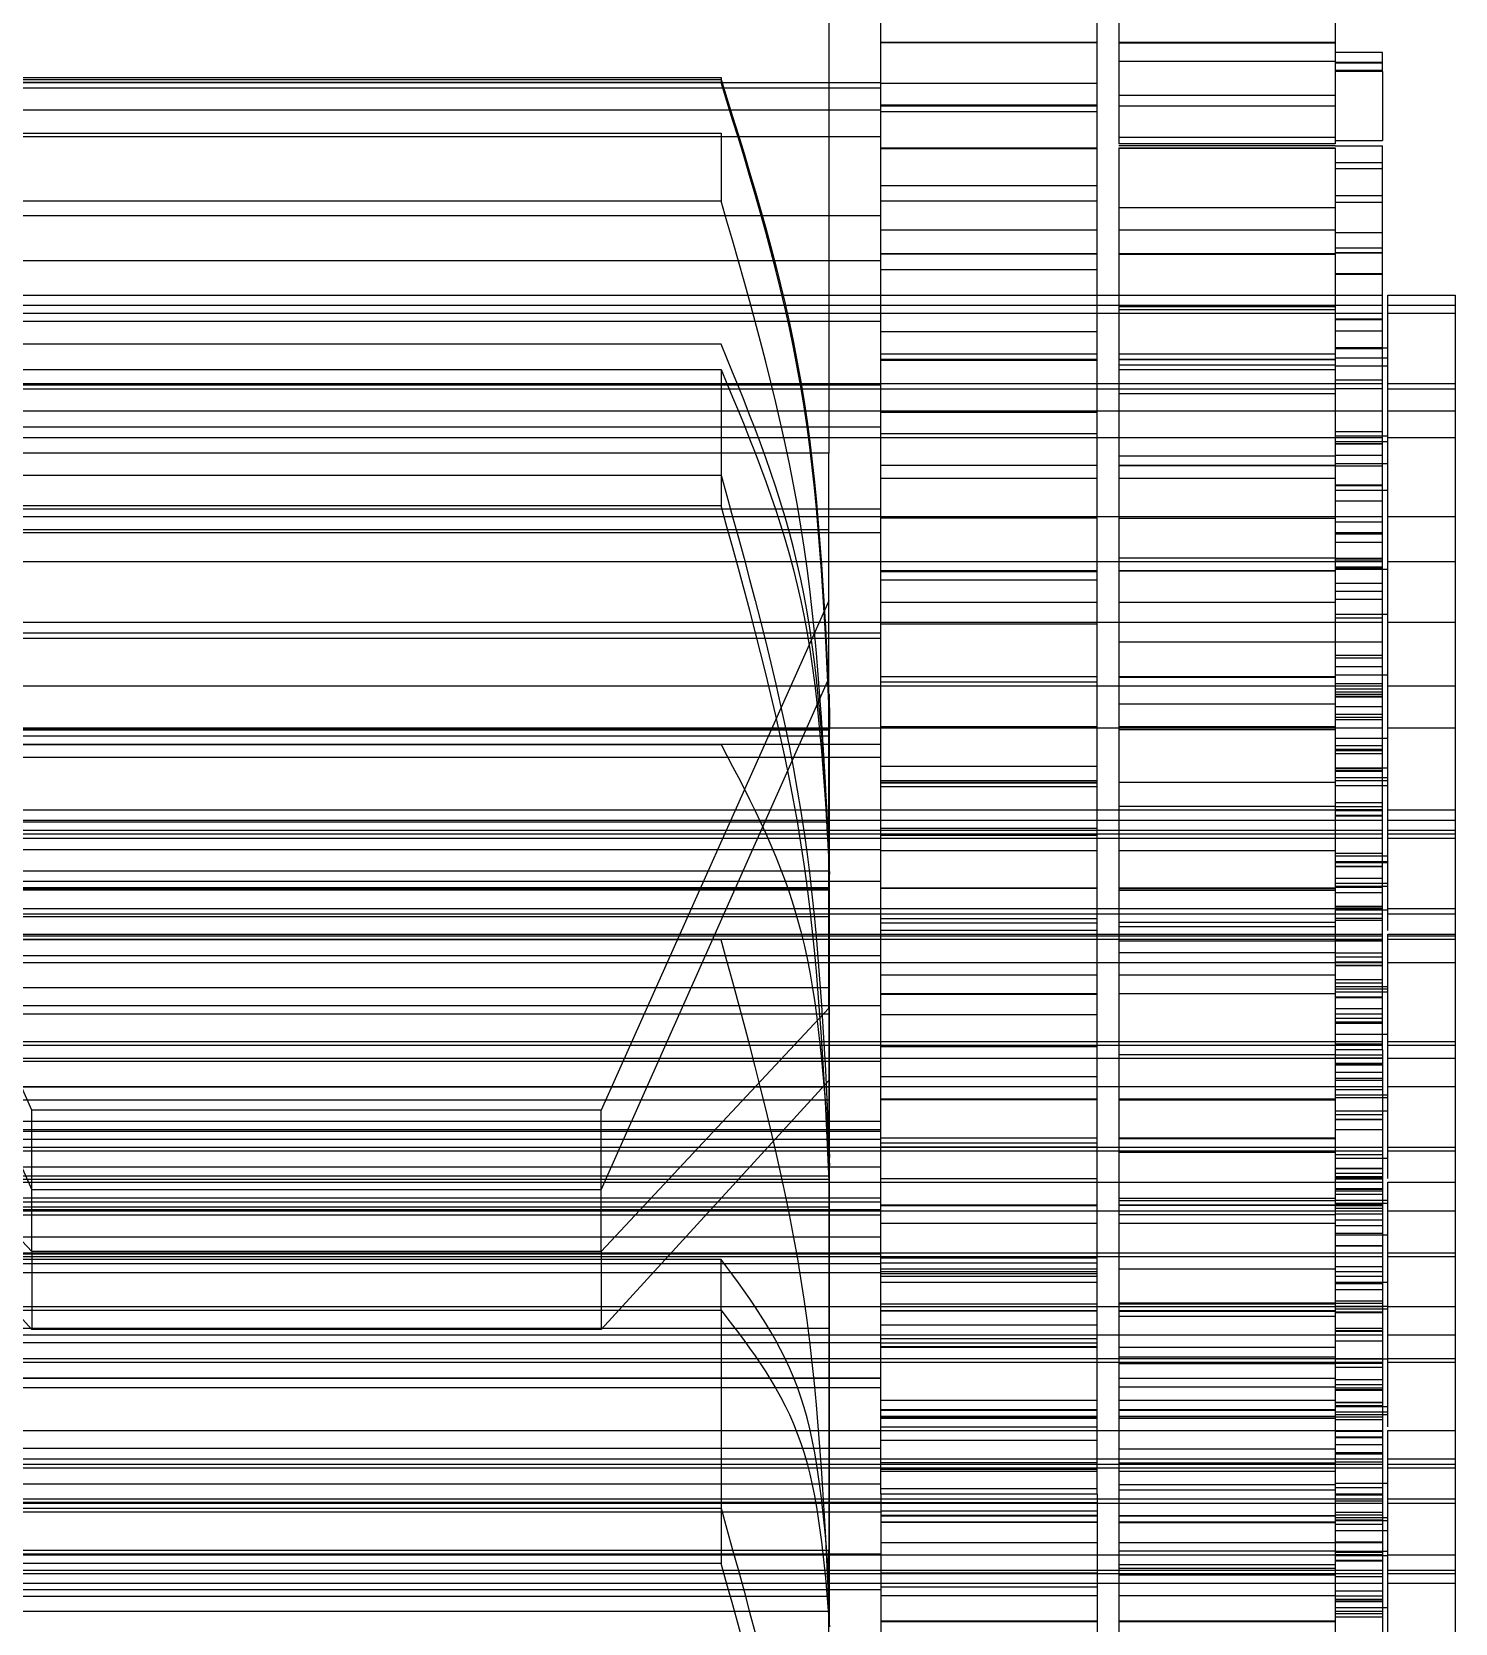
# Model space of a CAD drawing. Header units: metres. Extents: x 0 to 63075, y 0 to 44550.
# Drawn here: x 37258.03 to 37268.03, y 17373.66 to 17384.84 of the extents above; entities that cross this region are included whole.
import ezdxf

# ---------------------------------------------------------------- set-up
doc = ezdxf.new("R2010")
doc.units = ezdxf.units.M
doc.header["$LTSCALE"] = 75
doc.linetypes.add('HIDDEN2', pattern=[4.7625, 3.175, -1.5875])
doc.layers.add('SDM', color=7, linetype='Continuous')
doc.layers.add('ST1', color=7, linetype='HIDDEN2')

# ---------------------------------------------------------------- blocks, each defined once
blk = doc.blocks.new('A$C542b401d')
at = {"layer": 'ST1'}
for p, q in [((77.515, 1444.14), (77.515, 1454.806)), ((79.035, 1444.14), (79.035, 1454.806)), ((75.843, 1449.942), (75.843, 1443.914)), ((77.363, 1449.942), (77.363, 1443.914)), ((79.4, 1446.744), (79.4, 1441.742)), ((77.363, 1444.628), (75.843, 1444.628)), ((75.843, 1444.621), (77.363, 1444.621)), ((79.035, 1444.628), (77.515, 1444.628)), ((77.515, 1444.624), (79.035, 1444.624)), ((75.511, 1444.557), (75.843, 1444.557)), ((75.511, 1444.422), (75.511, 1444.557)), ((75.843, 1444.488), (75.511, 1444.488)), ((75.511, 1444.482), (75.843, 1444.482)), ((75.843, 1444.492), (77.363, 1444.492)), ((75.511, 1444.422), (75.511, 1444.431)), ((75.843, 1444.431), (75.511, 1444.431)), ((75.511, 1444.422), (75.843, 1444.422)), ((75.511, 1444.422), (75.511, 1443.938)), ((80.157, 1444.38), (80.157, 1444.345)), ((85.843, 1444.38), (80.157, 1444.38)), ((85.843, 1444.365), (80.157, 1444.365)), ((75.843, 1444.253), (77.363, 1444.253)), ((77.515, 1444.337), (79.035, 1444.337)), ((86.965, 1444.346), (79.035, 1444.346)), ((86.965, 1444.307), (79.035, 1444.307)), ((80.157, 1444.345), (85.843, 1444.345)), ((77.363, 1444.182), (75.843, 1444.182)), ((77.515, 1444.186), (79.035, 1444.186)), ((79.035, 1444.182), (77.515, 1444.182)), ((77.515, 1444.14), (79.035, 1444.14)), ((77.515, 1439.397), (77.515, 1444.14)), ((86.965, 1444.153), (79.035, 1444.153)), ((79.035, 1439.397), (79.035, 1444.14)), ((75.843, 1443.938), (75.511, 1443.938)), ((75.843, 1443.959), (77.363, 1443.959)), ((75.843, 1443.914), (77.363, 1443.914)), ((86.965, 1443.966), (79.035, 1443.966)), ((80.157, 1443.988), (80.157, 1443.512)), ((85.843, 1443.988), (80.157, 1443.988)), ((75.511, 1443.501), (75.511, 1443.899)), ((75.843, 1443.899), (75.511, 1443.899)), ((75.843, 1443.901), (77.363, 1443.901)), ((75.843, 1443.886), (75.843, 1434.456)), ((77.363, 1443.886), (75.843, 1443.886)), ((75.843, 1443.882), (77.363, 1443.882)), ((77.363, 1443.886), (77.363, 1434.456)), ((79.035, 1443.886), (77.515, 1443.886)), ((77.515, 1443.878), (79.035, 1443.878)), ((75.511, 1443.78), (75.843, 1443.78)), ((75.511, 1443.739), (75.843, 1443.739)), ((77.515, 1443.62), (79.035, 1443.62)), ((75.511, 1443.55), (75.843, 1443.55)), ((75.511, 1443.501), (75.843, 1443.501)), ((75.511, 1442.192), (75.511, 1443.501)), ((75.843, 1443.465), (77.363, 1443.465)), ((77.515, 1443.511), (79.035, 1443.511)), ((80.157, 1443.512), (85.843, 1443.512)), ((86.965, 1443.411), (79.035, 1443.411)), ((75.511, 1443.289), (75.843, 1443.289)), ((77.363, 1443.31), (75.843, 1443.31)), ((79.035, 1443.31), (77.515, 1443.31)), ((75.511, 1443.181), (75.843, 1443.181)), ((75.511, 1443.148), (75.843, 1443.148)), ((75.511, 1443.145), (75.843, 1443.145)), ((77.363, 1443.143), (75.843, 1443.143)), ((75.843, 1443.136), (77.363, 1443.136)), ((79.035, 1443.143), (77.515, 1443.143)), ((77.515, 1443.139), (79.035, 1443.139)), ((77.515, 1443.029), (79.035, 1443.029)), ((86.965, 1443.094), (79.035, 1443.094)), ((75.843, 1443.003), (75.511, 1443.003)), ((75.511, 1442.997), (75.843, 1442.997)), ((75, 1442.85), (75, 1442.724)), ((75.474, 1442.85), (75, 1442.85)), ((75.474, 1442.724), (75.474, 1442.85)), ((77.363, 1442.85), (75.511, 1442.85)), ((90.341, 1442.85), (75.843, 1442.85)), ((79.035, 1442.85), (77.515, 1442.85)), ((86.965, 1442.85), (79.035, 1442.85)), ((75.474, 1442.781), (75, 1442.781)), ((75, 1442.724), (75, 1442.192)), ((75.474, 1442.724), (75, 1442.724)), ((75.474, 1442.192), (75.474, 1442.724)), ((77.363, 1442.781), (75.511, 1442.781)), ((77.363, 1442.724), (75.511, 1442.724)), ((75.843, 1442.686), (75.511, 1442.686)), ((90.341, 1442.781), (75.843, 1442.781)), ((75.843, 1442.768), (77.363, 1442.768)), ((75.843, 1442.748), (77.363, 1442.748)), ((90.341, 1442.724), (75.843, 1442.724)), ((79.035, 1442.781), (77.515, 1442.781)), ((79.035, 1442.724), (77.515, 1442.724)), ((86.965, 1442.781), (79.035, 1442.781)), ((86.965, 1442.724), (79.035, 1442.724)), ((75.511, 1442.678), (75.843, 1442.678)), ((75.511, 1442.598), (75.843, 1442.598)), ((77.515, 1442.593), (79.035, 1442.593)), ((86.965, 1442.668), (79.035, 1442.668)), ((75.511, 1442.481), (75.474, 1442.481)), ((75.511, 1442.481), (75.843, 1442.481)), ((75.511, 1442.474), (75.843, 1442.474)), ((80.157, 1442.507), (85.843, 1442.507)), ((75.843, 1442.412), (75.474, 1442.412)), ((75.843, 1442.355), (75.474, 1442.355)), ((77.363, 1442.438), (75.843, 1442.438)), ((77.363, 1442.401), (75.843, 1442.401)), ((75.843, 1442.397), (77.363, 1442.397)), ((75.843, 1442.36), (77.363, 1442.36)), ((79.035, 1442.438), (77.515, 1442.438)), ((79.035, 1442.401), (77.515, 1442.401)), ((77.515, 1442.393), (79.035, 1442.393)), ((75.511, 1442.254), (75.843, 1442.254)), ((75.843, 1442.326), (77.363, 1442.326)), ((80.157, 1442.328), (80.157, 1441.371)), ((85.843, 1442.328), (80.157, 1442.328)), ((75.474, 1442.231), (75, 1442.231)), ((75, 1442.192), (75, 1441.484)), ((75.474, 1442.192), (75, 1442.192)), ((75.474, 1438.502), (75.474, 1442.192)), ((77.363, 1442.231), (75.511, 1442.231)), ((75.511, 1442.192), (75.843, 1442.192)), ((75.511, 1441.171), (75.511, 1442.192)), ((90.341, 1442.231), (75.843, 1442.231)), ((77.363, 1442.192), (75.843, 1442.192)), ((90.341, 1442.192), (75.843, 1442.192)), ((75.843, 1442.157), (77.363, 1442.157)), ((79.035, 1442.231), (77.515, 1442.231)), ((79.035, 1442.192), (77.515, 1442.192)), ((86.965, 1442.231), (79.035, 1442.231)), ((86.965, 1442.222), (79.035, 1442.222)), ((86.965, 1442.192), (79.035, 1442.192)), ((75.474, 1442.038), (75, 1442.038)), ((77.363, 1442.038), (75.511, 1442.038)), ((90.341, 1442.038), (75.843, 1442.038)), ((79.035, 1442.038), (77.515, 1442.038)), ((77.515, 1442.026), (79.035, 1442.026)), ((86.965, 1442.038), (79.035, 1442.038)), ((86.965, 1441.926), (79.035, 1441.926)), ((75.474, 1441.851), (75, 1441.851)), ((75.843, 1441.862), (75.474, 1441.862)), ((75.843, 1441.823), (75.474, 1441.823)), ((75.511, 1441.89), (75.843, 1441.89)), ((77.363, 1441.851), (75.511, 1441.851)), ((75.511, 1441.806), (75.843, 1441.806)), ((75.511, 1441.804), (75.843, 1441.804)), ((90.341, 1441.851), (75.843, 1441.851)), ((77.515, 1441.876), (79.035, 1441.876)), ((79.035, 1441.851), (77.515, 1441.851)), ((86.965, 1441.851), (79.035, 1441.851)), ((75.511, 1441.724), (75.843, 1441.724)), ((75.843, 1441.721), (77.363, 1441.721)), ((79.4, 1441.742), (86.6, 1441.742)), ((79.4, 1440.704), (79.4, 1441.742)), ((75.843, 1441.669), (75.474, 1441.669)), ((75.511, 1441.65), (75.843, 1441.65)), ((77.363, 1441.658), (75.843, 1441.658)), ((75.843, 1441.651), (77.363, 1441.651)), ((77.363, 1441.566), (75.843, 1441.566)), ((79.035, 1441.658), (77.515, 1441.658)), ((77.515, 1441.654), (79.035, 1441.654)), ((79.035, 1441.566), (77.515, 1441.566)), ((85.843, 1441.587), (80.157, 1441.587)), ((75, 1441.484), (75, 1438.502)), ((75.843, 1441.482), (75.474, 1441.482)), ((75.843, 1441.518), (75.511, 1441.518)), ((75.511, 1441.512), (75.843, 1441.512)), ((75.511, 1441.404), (75.843, 1441.404)), ((75.511, 1441.403), (75.843, 1441.403)), ((86.965, 1441.35), (79.035, 1441.35)), ((80.157, 1441.371), (85.843, 1441.371)), ((75.474, 1441.296), (75, 1441.296)), ((77.363, 1441.296), (75.511, 1441.296)), ((75.511, 1441.257), (75.843, 1441.257)), ((90.341, 1441.296), (75.843, 1441.296)), ((75.843, 1441.283), (77.363, 1441.283)), ((79.035, 1441.296), (77.515, 1441.296)), ((77.515, 1441.285), (79.035, 1441.285)), ((86.965, 1441.296), (79.035, 1441.296)), ((75.511, 1441.182), (75.843, 1441.182)), ((75.511, 1441.176), (75.843, 1441.176)), ((75.511, 1437.55), (75.511, 1441.176)), ((75.511, 1441.171), (75.843, 1441.171)), ((86.965, 1441.183), (79.035, 1441.183)), ((79.4, 1441.202), (86.6, 1441.202)), ((75.511, 1441.113), (75.843, 1441.113)), ((75.474, 1440.979), (75, 1440.979)), ((75.843, 1440.927), (75.474, 1440.927)), ((75.511, 1441), (75.843, 1441)), ((75.511, 1440.989), (75.843, 1440.989)), ((77.363, 1440.979), (75.511, 1440.979)), ((75.843, 1440.942), (75.511, 1440.942)), ((75.511, 1440.934), (75.843, 1440.934)), ((75.843, 1441.004), (77.363, 1441.004)), ((90.341, 1440.979), (75.843, 1440.979)), ((77.363, 1440.916), (75.843, 1440.916)), ((75.843, 1440.912), (77.363, 1440.912)), ((79.035, 1440.979), (77.515, 1440.979)), ((79.035, 1440.916), (77.515, 1440.916)), ((77.515, 1440.908), (79.035, 1440.908)), ((86.965, 1440.979), (79.035, 1440.979)), ((75.843, 1440.828), (75.511, 1440.828)), ((77.515, 1440.849), (79.035, 1440.849)), ((75.511, 1440.769), (75.843, 1440.769)), ((75.511, 1440.714), (75.843, 1440.714)), ((77.363, 1440.694), (75.843, 1440.694)), ((79.035, 1440.694), (77.515, 1440.694)), ((79.4, 1440.704), (81, 1437.125)), ((79.4, 1437.843), (79.4, 1440.704)), ((85, 1437.125), (86.6, 1440.704)), ((75.843, 1440.61), (75.474, 1440.61)), ((75.511, 1440.581), (75.843, 1440.581)), ((75.474, 1440.553), (75, 1440.553)), ((77.363, 1440.553), (75.511, 1440.553)), ((90.341, 1440.553), (75.843, 1440.553)), ((79.035, 1440.553), (77.515, 1440.553)), ((77.515, 1440.541), (79.035, 1440.541)), ((86.965, 1440.553), (79.035, 1440.553)), ((86.965, 1440.478), (79.035, 1440.478)), ((75.843, 1440.415), (75.511, 1440.415)), ((75.843, 1440.413), (77.363, 1440.413)), ((86.965, 1440.441), (79.035, 1440.441)), ((75.511, 1440.319), (75.843, 1440.319)), ((75.843, 1440.304), (75.511, 1440.304)), ((75.511, 1440.239), (75.843, 1440.239)), ((75.843, 1440.184), (75.474, 1440.184)), ((75.511, 1440.12), (75.843, 1440.12)), ((77.363, 1440.173), (75.843, 1440.173)), ((75.843, 1440.166), (77.363, 1440.166)), ((79.035, 1440.173), (77.515, 1440.173)), ((77.515, 1440.169), (79.035, 1440.169)), ((77.515, 1440.132), (79.035, 1440.132)), ((81, 1436.565), (79.4, 1440.158)), ((86.6, 1440.158), (85, 1436.565)), ((75.474, 1440.107), (75, 1440.107)), ((77.363, 1440.107), (75.511, 1440.107)), ((75.511, 1440.083), (75.843, 1440.083)), ((75.511, 1440.062), (75.843, 1440.062)), ((75.511, 1440.046), (75.843, 1440.046)), ((75.843, 1440.033), (75.511, 1440.033)), ((75.511, 1440.027), (75.843, 1440.027)), ((90.341, 1440.107), (75.843, 1440.107)), ((79.035, 1440.107), (77.515, 1440.107)), ((86.965, 1440.107), (79.035, 1440.107)), ((79.395, 1439.883), (79.395, 1440.047)), ((75.511, 1439.958), (75.843, 1439.958)), ((75.511, 1439.906), (75.843, 1439.906)), ((75.843, 1439.977), (77.363, 1439.977)), ((79.395, 1439.929), (79.395, 1439.802)), ((75.474, 1439.811), (75, 1439.811)), ((75.511, 1439.885), (75.843, 1439.885)), ((75.511, 1439.867), (75.843, 1439.867)), ((77.363, 1439.811), (75.511, 1439.811)), ((77.363, 1439.822), (75.843, 1439.822)), ((90.341, 1439.811), (75.843, 1439.811)), ((75.843, 1439.798), (77.363, 1439.798)), ((79.035, 1439.822), (77.515, 1439.822)), ((79.035, 1439.811), (77.515, 1439.811)), ((86.965, 1439.811), (79.035, 1439.811)), ((79.395, 1439.756), (79.395, 1439.883)), ((86.605, 1439.802), (79.395, 1439.802)), ((86.605, 1439.798), (79.395, 1439.798)), ((75.843, 1439.738), (75.474, 1439.738)), ((75.511, 1439.686), (75.843, 1439.686)), ((86.965, 1439.698), (79.035, 1439.698)), ((86.605, 1439.756), (79.395, 1439.756)), ((79.395, 1438.783), (79.395, 1439.756)), ((85.843, 1439.694), (80.157, 1439.694)), ((75.511, 1439.66), (75.843, 1439.66)), ((75.511, 1439.659), (75.843, 1439.659)), ((75.511, 1439.651), (75.843, 1439.651)), ((75.511, 1439.628), (75.843, 1439.628)), ((86.965, 1439.606), (79.035, 1439.606)), ((75.474, 1439.529), (75.511, 1439.529)), ((75.474, 1439.46), (75.843, 1439.46)), ((75.843, 1439.442), (75.474, 1439.442)), ((75.511, 1439.529), (75.843, 1439.529)), ((75.511, 1439.527), (75.843, 1439.527)), ((75.511, 1439.513), (75.843, 1439.513)), ((75.511, 1439.504), (75.843, 1439.504)), ((77.515, 1439.541), (79.035, 1439.541)), ((77.515, 1439.44), (79.035, 1439.44)), ((75.474, 1439.403), (75.843, 1439.403)), ((75.511, 1439.405), (75.843, 1439.405)), ((77.363, 1439.431), (75.843, 1439.431)), ((75.843, 1439.427), (77.363, 1439.427)), ((79.035, 1439.431), (77.515, 1439.431)), ((77.515, 1439.423), (79.035, 1439.423)), ((77.515, 1439.397), (79.035, 1439.397)), ((77.515, 1434.427), (77.515, 1439.397)), ((79.035, 1434.427), (79.035, 1439.397)), ((75.474, 1439.235), (75, 1439.235)), ((75.511, 1439.284), (75.843, 1439.284)), ((75.511, 1439.256), (75.843, 1439.256)), ((75.511, 1439.235), (75.843, 1439.235)), ((77.363, 1439.235), (75.511, 1439.235)), ((75.511, 1439.229), (75.843, 1439.229)), ((75.843, 1439.259), (77.363, 1439.259)), ((90.341, 1439.235), (75.843, 1439.235)), ((79.035, 1439.235), (77.515, 1439.235)), ((86.965, 1439.235), (79.035, 1439.235)), ((75, 1439.16), (75.474, 1439.16)), ((75.843, 1439.198), (75.511, 1439.198)), ((75.511, 1439.19), (75.843, 1439.19)), ((75.511, 1439.16), (77.363, 1439.16)), ((75.843, 1439.16), (90.341, 1439.16)), ((77.515, 1439.16), (79.035, 1439.16)), ((77.515, 1439.104), (79.035, 1439.104)), ((79.035, 1439.16), (86.965, 1439.16)), ((86.6, 1439.152), (79.4, 1439.152)), ((75, 1439.091), (75.474, 1439.091)), ((75.474, 1439.068), (75, 1439.068)), ((75, 1439.034), (75.474, 1439.034)), ((75.511, 1439.091), (77.363, 1439.091)), ((77.363, 1439.068), (75.511, 1439.068)), ((75.511, 1439.034), (77.363, 1439.034)), ((75.843, 1439.091), (90.341, 1439.091)), ((90.341, 1439.068), (75.843, 1439.068)), ((75.843, 1439.034), (90.341, 1439.034)), ((77.515, 1439.091), (79.035, 1439.091)), ((79.035, 1439.068), (77.515, 1439.068)), ((77.515, 1439.056), (79.035, 1439.056)), ((77.515, 1439.034), (79.035, 1439.034)), ((79.035, 1439.091), (86.965, 1439.091)), ((86.965, 1439.068), (79.035, 1439.068)), ((79.035, 1439.034), (86.965, 1439.034)), ((75.474, 1438.91), (75.843, 1438.91)), ((75.843, 1438.93), (75.511, 1438.93)), ((77.363, 1438.95), (75.843, 1438.95)), ((79.035, 1438.95), (77.515, 1438.95)), ((86.965, 1438.956), (79.035, 1438.956)), ((75.474, 1438.871), (75.843, 1438.871)), ((75.843, 1438.866), (75.474, 1438.866)), ((75.511, 1438.837), (75.843, 1438.837)), ((75.511, 1438.834), (75.843, 1438.834)), ((86.605, 1438.806), (79.395, 1438.806)), ((79.395, 1436.575), (79.395, 1438.783)), ((75.474, 1438.717), (75.843, 1438.717)), ((75.843, 1438.699), (75.474, 1438.699)), ((75.511, 1438.754), (75.843, 1438.754)), ((75.511, 1438.691), (75.843, 1438.691)), ((77.363, 1438.688), (75.843, 1438.688)), ((75.843, 1438.681), (77.363, 1438.681)), ((75.843, 1438.668), (77.363, 1438.668)), ((79.035, 1438.688), (77.515, 1438.688)), ((77.515, 1438.684), (79.035, 1438.684)), ((86.965, 1438.734), (79.035, 1438.734)), ((86.605, 1438.689), (79.395, 1438.689)), ((86.605, 1438.674), (79.395, 1438.674)), ((86.6, 1438.68), (79.4, 1438.68)), ((75.511, 1438.653), (75.843, 1438.653)), ((75.843, 1438.559), (75.511, 1438.559)), ((75.843, 1438.548), (75.511, 1438.548)), ((75, 1438.541), (75.474, 1438.541)), ((75, 1438.502), (75, 1438.363)), ((75, 1438.502), (75.474, 1438.502)), ((75.474, 1438.53), (75.843, 1438.53)), ((75.474, 1438.389), (75.474, 1438.502)), ((75.511, 1438.542), (75.843, 1438.542)), ((75.511, 1438.541), (77.363, 1438.541)), ((75.511, 1438.502), (77.363, 1438.502)), ((75.511, 1438.473), (75.843, 1438.473)), ((75.511, 1438.458), (75.843, 1438.458)), ((75.843, 1438.541), (90.341, 1438.541)), ((75.843, 1438.502), (90.341, 1438.502)), ((75.843, 1438.443), (77.363, 1438.443)), ((77.515, 1438.541), (79.035, 1438.541)), ((77.515, 1438.502), (79.035, 1438.502)), ((79.035, 1438.471), (77.515, 1438.471)), ((79.035, 1438.441), (77.515, 1438.441)), ((79.035, 1438.541), (86.965, 1438.541)), ((79.035, 1438.502), (86.965, 1438.502)), ((79.4, 1438.484), (86.6, 1438.484)), ((75, 1438.363), (75, 1437.491)), ((75.474, 1438.363), (75, 1438.363)), ((75, 1438.348), (75.474, 1438.348)), ((75.474, 1438.326), (75, 1438.326)), ((75.474, 1437.491), (75.474, 1438.363)), ((77.363, 1438.363), (75.511, 1438.363)), ((75.511, 1438.348), (77.363, 1438.348)), ((77.363, 1438.326), (75.511, 1438.326)), ((75.843, 1438.413), (77.363, 1438.413)), ((90.341, 1438.363), (75.843, 1438.363)), ((75.843, 1438.348), (90.341, 1438.348)), ((90.341, 1438.326), (75.843, 1438.326)), ((77.515, 1438.387), (79.035, 1438.387)), ((79.035, 1438.363), (77.515, 1438.363)), ((77.515, 1438.348), (79.035, 1438.348)), ((79.035, 1438.326), (77.515, 1438.326)), ((86.965, 1438.363), (79.035, 1438.363)), ((79.035, 1438.348), (86.965, 1438.348)), ((86.965, 1438.326), (79.035, 1438.326)), ((80.157, 1438.323), (85.843, 1438.323)), ((75.511, 1438.317), (75.843, 1438.317)), ((75.511, 1438.312), (75.843, 1438.312)), ((75.843, 1438.23), (75.511, 1438.23)), ((75.843, 1438.313), (77.363, 1438.313)), ((75.843, 1438.232), (77.363, 1438.232)), ((86.965, 1438.213), (79.035, 1438.213)), ((75, 1438.161), (75.474, 1438.161)), ((75.511, 1438.201), (75.843, 1438.201)), ((75.511, 1438.166), (75.843, 1438.166)), ((75.511, 1438.162), (75.843, 1438.162)), ((75.511, 1438.161), (77.363, 1438.161)), ((75.511, 1438.143), (75.843, 1438.143)), ((75.511, 1438.14), (75.843, 1438.14)), ((75.843, 1438.161), (90.341, 1438.161)), ((77.515, 1438.161), (79.035, 1438.161)), ((79.035, 1438.161), (86.965, 1438.161)), ((75.843, 1437.994), (75.474, 1437.994)), ((75.511, 1438.042), (75.843, 1438.042)), ((75.511, 1438.019), (75.843, 1438.019)), ((77.363, 1438.077), (75.843, 1438.077)), ((79.035, 1438.077), (77.515, 1438.077)), ((79.4, 1437.986), (86.6, 1437.986)), ((75.474, 1437.975), (75.843, 1437.975)), ((75.843, 1437.957), (75.474, 1437.957)), ((75.511, 1437.92), (75.843, 1437.92)), ((75.511, 1437.916), (75.843, 1437.916)), ((75.511, 1437.915), (75.843, 1437.915)), ((77.363, 1437.946), (75.843, 1437.946)), ((75.843, 1437.942), (77.363, 1437.942)), ((79.035, 1437.946), (77.515, 1437.946)), ((77.515, 1437.938), (79.035, 1437.938)), ((75.843, 1437.84), (75.511, 1437.84)), ((75.511, 1437.799), (75.843, 1437.799)), ((75.511, 1437.769), (75.843, 1437.769)), ((77.515, 1437.796), (79.035, 1437.796)), ((86.965, 1437.862), (79.035, 1437.862)), ((79.395, 1437.799), (86.605, 1437.799)), ((81, 1436.132), (79.4, 1437.843)), ((79.4, 1437.843), (79.4, 1434.033)), ((86.6, 1437.843), (85, 1436.132)), ((75.474, 1437.658), (75.843, 1437.658)), ((75.511, 1437.744), (75.843, 1437.744)), ((75.843, 1437.737), (75.511, 1437.737)), ((75, 1437.606), (75.474, 1437.606)), ((75.474, 1437.583), (75, 1437.583)), ((75.511, 1437.606), (77.363, 1437.606)), ((75.511, 1437.59), (75.843, 1437.59)), ((77.363, 1437.583), (75.511, 1437.583)), ((75.511, 1437.55), (75.843, 1437.55)), ((75.511, 1437.55), (75.511, 1429.724)), ((75.843, 1437.606), (90.341, 1437.606)), ((90.341, 1437.583), (75.843, 1437.583)), ((77.515, 1437.606), (79.035, 1437.606)), ((79.035, 1437.583), (77.515, 1437.583)), ((77.515, 1437.571), (79.035, 1437.571)), ((79.035, 1437.606), (86.965, 1437.606)), ((86.965, 1437.583), (79.035, 1437.583)), ((75, 1437.491), (75, 1436.589)), ((75.474, 1437.491), (75, 1437.491)), ((75.474, 1436.645), (75.474, 1437.491)), ((75.511, 1437.512), (75.843, 1437.512)), ((75.511, 1437.491), (75.843, 1437.491)), ((77.363, 1437.491), (75.511, 1437.491)), ((75.843, 1437.454), (75.511, 1437.454)), ((75.511, 1437.453), (75.843, 1437.453)), ((75.511, 1437.445), (75.843, 1437.445)), ((75.843, 1437.445), (75.511, 1437.445)), ((75.843, 1437.515), (77.363, 1437.515)), ((90.341, 1437.491), (75.843, 1437.491)), ((79.035, 1437.491), (77.515, 1437.491)), ((86.965, 1437.491), (79.035, 1437.491)), ((86.965, 1437.471), (79.035, 1437.471)), ((75.511, 1437.39), (75.843, 1437.39)), ((75.511, 1437.349), (75.843, 1437.349)), ((75.511, 1437.335), (75.843, 1437.335)), ((77.515, 1437.36), (79.035, 1437.36)), ((79.4, 1437.334), (81, 1435.585)), ((85, 1435.585), (86.6, 1437.334)), ((75, 1437.289), (75.474, 1437.289)), ((75.474, 1437.232), (75.843, 1437.232)), ((75.843, 1437.214), (75.474, 1437.214)), ((75.511, 1437.289), (77.363, 1437.289)), ((75.511, 1437.269), (75.843, 1437.269)), ((75.843, 1437.289), (90.341, 1437.289)), ((77.363, 1437.205), (75.843, 1437.205)), ((77.363, 1437.203), (75.843, 1437.203)), ((77.515, 1437.289), (79.035, 1437.289)), ((79.035, 1437.205), (77.515, 1437.205)), ((79.035, 1437.203), (77.515, 1437.203)), ((79.035, 1437.289), (86.965, 1437.289)), ((79.395, 1437.288), (86.605, 1437.288)), ((75.843, 1437.122), (75.474, 1437.122)), ((75.511, 1437.093), (75.843, 1437.093)), ((75.843, 1437.196), (77.363, 1437.196)), ((77.515, 1437.199), (79.035, 1437.199)), ((79.395, 1437.196), (86.605, 1437.196)), ((81, 1436.132), (81, 1437.125)), ((81, 1437.125), (85, 1437.125)), ((85, 1436.132), (85, 1437.125)), ((75.843, 1437.063), (75.511, 1437.063)), ((75.511, 1437.057), (75.843, 1437.057)), ((75.511, 1436.988), (75.843, 1436.988)), ((79.035, 1437.045), (86.965, 1437.045)), ((86.965, 1436.99), (79.035, 1436.99)), ((77.363, 1436.932), (75.843, 1436.932)), ((75.843, 1436.924), (77.363, 1436.924)), ((79.035, 1436.932), (77.515, 1436.932)), ((79.035, 1436.897), (77.515, 1436.897)), ((79.035, 1436.869), (77.515, 1436.869)), ((79.035, 1436.976), (86.965, 1436.976)), ((79.035, 1436.919), (86.965, 1436.919)), ((75, 1436.863), (75.474, 1436.863)), ((75.474, 1436.841), (75, 1436.841)), ((75.474, 1436.786), (75.843, 1436.786)), ((75.511, 1436.863), (77.363, 1436.863)), ((77.363, 1436.841), (75.511, 1436.841)), ((75.843, 1436.815), (75.511, 1436.815)), ((75.843, 1436.863), (90.341, 1436.863)), ((90.341, 1436.841), (75.843, 1436.841)), ((75.843, 1436.828), (77.363, 1436.828)), ((77.515, 1436.863), (79.035, 1436.863)), ((79.035, 1436.841), (77.515, 1436.841)), ((79.035, 1436.863), (86.965, 1436.863)), ((86.965, 1436.841), (79.035, 1436.841)), ((75.511, 1436.716), (75.843, 1436.716)), ((75.511, 1436.714), (75.843, 1436.714)), ((75.511, 1436.681), (75.843, 1436.681)), ((75.511, 1436.658), (75.843, 1436.658)), ((75.511, 1436.647), (75.843, 1436.647)), ((86.965, 1436.728), (79.035, 1436.728)), ((86.605, 1436.665), (79.395, 1436.665)), ((75, 1436.619), (75, 1435.747)), ((75.474, 1436.619), (75, 1436.619)), ((75.474, 1435.747), (75.474, 1436.619)), ((75.511, 1436.641), (75.843, 1436.641)), ((77.363, 1436.619), (75.511, 1436.619)), ((75.511, 1436.573), (75.843, 1436.573)), ((75.511, 1436.568), (75.843, 1436.568)), ((75.511, 1436.557), (75.843, 1436.557)), ((75.511, 1436.534), (75.843, 1436.534)), ((90.341, 1436.619), (75.843, 1436.619)), ((77.515, 1436.643), (79.035, 1436.643)), ((79.035, 1436.619), (77.515, 1436.619)), ((86.965, 1436.619), (79.035, 1436.619)), ((86.605, 1436.642), (79.395, 1436.642)), ((79.395, 1436.447), (79.395, 1436.575)), ((81, 1436.565), (85, 1436.565)), ((75.474, 1436.49), (75.843, 1436.49)), ((75.843, 1436.472), (75.474, 1436.472)), ((75.511, 1436.463), (75.843, 1436.463)), ((75.511, 1436.454), (75.843, 1436.454)), ((75.511, 1436.435), (75.843, 1436.435)), ((77.363, 1436.508), (75.843, 1436.508)), ((75.843, 1436.488), (77.363, 1436.488)), ((77.363, 1436.461), (75.843, 1436.461)), ((75.843, 1436.457), (77.363, 1436.457)), ((79.035, 1436.461), (77.515, 1436.461)), ((77.515, 1436.453), (79.035, 1436.453)), ((86.965, 1436.511), (79.035, 1436.511)), ((86.965, 1436.481), (79.035, 1436.481)), ((79.035, 1436.426), (86.965, 1436.426)), ((86.605, 1436.447), (79.395, 1436.447)), ((79.395, 1433.528), (79.395, 1436.447)), ((75, 1436.417), (75.474, 1436.417)), ((75.511, 1436.417), (75.843, 1436.417)), ((75.511, 1436.417), (77.363, 1436.417)), ((75.511, 1436.396), (75.843, 1436.396)), ((75.843, 1436.355), (75.511, 1436.355)), ((75.511, 1436.314), (75.843, 1436.314)), ((75.843, 1436.417), (90.341, 1436.417)), ((77.363, 1436.393), (75.843, 1436.393)), ((77.363, 1436.333), (75.843, 1436.333)), ((77.515, 1436.417), (79.035, 1436.417)), ((79.035, 1436.333), (77.515, 1436.333)), ((79.035, 1436.417), (86.965, 1436.417)), ((79.035, 1436.387), (86.965, 1436.387)), ((75.843, 1436.25), (75.474, 1436.25)), ((75.511, 1436.259), (75.843, 1436.259)), ((79.035, 1436.233), (86.965, 1436.233)), ((75, 1436.121), (75.474, 1436.121)), ((75.474, 1436.098), (75, 1436.098)), ((75.511, 1436.172), (75.843, 1436.172)), ((75.511, 1436.17), (75.843, 1436.17)), ((75.511, 1436.121), (77.363, 1436.121)), ((77.363, 1436.098), (75.511, 1436.098)), ((75.843, 1436.121), (90.341, 1436.121)), ((90.341, 1436.098), (75.843, 1436.098)), ((77.515, 1436.121), (79.035, 1436.121)), ((79.035, 1436.098), (77.515, 1436.098)), ((77.515, 1436.086), (79.035, 1436.086)), ((79.035, 1436.121), (86.965, 1436.121)), ((86.965, 1436.117), (79.035, 1436.117)), ((86.965, 1436.098), (79.035, 1436.098)), ((81, 1436.132), (85, 1436.132)), ((81, 1436.132), (81, 1435.585)), ((85, 1436.132), (85, 1435.585)), ((75.511, 1436.024), (75.843, 1436.024)), ((75.843, 1435.992), (75.511, 1435.992)), ((75.843, 1436.008), (77.363, 1436.008)), ((77.515, 1436.052), (79.035, 1436.052)), ((77.515, 1436.008), (79.035, 1436.008)), ((77.515, 1435.991), (79.035, 1435.991)), ((77.515, 1435.977), (79.035, 1435.977)), ((79.035, 1436.046), (86.965, 1436.046)), ((86.965, 1435.986), (79.035, 1435.986)), ((80.157, 1436.077), (85.843, 1436.077)), ((80.157, 1435.72), (80.157, 1436.077)), ((75.474, 1435.914), (75.843, 1435.914)), ((75.843, 1435.96), (75.511, 1435.96)), ((75.511, 1435.905), (75.843, 1435.905)), ((75.511, 1435.864), (75.843, 1435.864)), ((77.515, 1435.957), (79.035, 1435.957)), ((77.515, 1435.914), (79.035, 1435.914)), ((75.511, 1435.784), (75.843, 1435.784)), ((75.511, 1435.768), (75.843, 1435.768)), ((75.843, 1435.771), (77.363, 1435.771)), ((75.843, 1435.762), (77.363, 1435.762)), ((79.035, 1435.766), (77.515, 1435.766)), ((75, 1435.747), (75, 1434.875)), ((75.474, 1435.747), (75, 1435.747)), ((75.474, 1434.9), (75.474, 1435.747)), ((75.474, 1435.747), (75.843, 1435.747)), ((75.843, 1435.729), (75.474, 1435.729)), ((75.511, 1435.747), (75.843, 1435.747)), ((77.363, 1435.747), (75.511, 1435.747)), ((75.843, 1435.709), (75.511, 1435.709)), ((75.511, 1435.701), (75.843, 1435.701)), ((90.341, 1435.747), (75.843, 1435.747)), ((77.363, 1435.718), (75.843, 1435.718)), ((75.843, 1435.711), (77.363, 1435.711)), ((75.843, 1435.676), (77.363, 1435.676)), ((79.035, 1435.747), (77.515, 1435.747)), ((79.035, 1435.718), (77.515, 1435.718)), ((77.515, 1435.714), (79.035, 1435.714)), ((86.965, 1435.747), (79.035, 1435.747)), ((80.157, 1435.72), (80.157, 1433.942)), ((85.843, 1435.72), (80.157, 1435.72)), ((75, 1435.545), (75.474, 1435.545)), ((75.511, 1435.591), (75.843, 1435.591)), ((75.843, 1435.578), (75.511, 1435.578)), ((75.511, 1435.572), (75.843, 1435.572)), ((75.511, 1435.545), (77.363, 1435.545)), ((75.843, 1435.545), (90.341, 1435.545)), ((77.515, 1435.616), (79.035, 1435.616)), ((77.515, 1435.545), (79.035, 1435.545)), ((79.035, 1435.545), (86.965, 1435.545)), ((79.395, 1435.592), (86.605, 1435.592)), ((81, 1435.585), (85, 1435.585)), ((75.511, 1435.503), (75.843, 1435.503)), ((77.363, 1435.461), (75.843, 1435.461)), ((79.035, 1435.521), (77.515, 1435.521)), ((77.515, 1435.49), (79.035, 1435.49)), ((77.515, 1435.464), (79.035, 1435.464)), ((79.035, 1435.461), (77.515, 1435.461)), ((79.035, 1435.491), (86.965, 1435.491)), ((75, 1435.378), (75.474, 1435.378)), ((75.474, 1435.356), (75, 1435.356)), ((75.843, 1435.378), (75.474, 1435.378)), ((75.511, 1435.378), (77.363, 1435.378)), ((77.363, 1435.356), (75.511, 1435.356)), ((75.511, 1435.349), (75.843, 1435.349)), ((75.511, 1435.347), (75.843, 1435.347)), ((75.511, 1435.318), (75.843, 1435.318)), ((75.843, 1435.391), (77.363, 1435.391)), ((75.843, 1435.378), (90.341, 1435.378)), ((90.341, 1435.356), (75.843, 1435.356)), ((75.843, 1435.343), (77.363, 1435.343)), ((77.515, 1435.378), (79.035, 1435.378)), ((79.035, 1435.356), (77.515, 1435.356)), ((79.035, 1435.378), (86.965, 1435.378)), ((86.965, 1435.356), (79.035, 1435.356)), ((75.511, 1435.231), (75.843, 1435.231)), ((75.511, 1435.196), (75.843, 1435.196)), ((75.843, 1435.24), (77.363, 1435.24)), ((86.965, 1435.245), (79.035, 1435.245)), ((86.965, 1435.243), (79.035, 1435.243)), ((75.511, 1435.173), (75.843, 1435.173)), ((75.511, 1435.162), (75.843, 1435.162)), ((75.511, 1435.156), (75.843, 1435.156)), ((75.843, 1435.18), (77.363, 1435.18)), ((75.843, 1435.085), (77.363, 1435.085)), ((77.515, 1435.085), (79.035, 1435.085)), ((79.035, 1435.174), (86.965, 1435.174)), ((75.474, 1435.042), (75.843, 1435.042)), ((75.474, 1435.005), (75.843, 1435.005)), ((75.843, 1434.987), (75.474, 1434.987)), ((75.511, 1435.072), (75.843, 1435.072)), ((75.843, 1435.071), (75.511, 1435.071)), ((75.511, 1435.049), (75.843, 1435.049)), ((75.511, 1434.969), (75.843, 1434.969)), ((77.363, 1435.023), (75.843, 1435.023)), ((75.843, 1435.016), (77.363, 1435.016)), ((77.363, 1434.976), (75.843, 1434.976)), ((75.843, 1434.972), (77.363, 1434.972)), ((77.515, 1435.02), (79.035, 1435.02)), ((77.515, 1435.016), (79.035, 1435.016)), ((79.035, 1434.976), (77.515, 1434.976)), ((77.515, 1434.968), (79.035, 1434.968)), ((75, 1434.875), (75, 1434.366)), ((75.474, 1434.875), (75, 1434.875)), ((75.474, 1434.366), (75.474, 1434.875)), ((75.511, 1434.95), (75.843, 1434.95)), ((77.363, 1434.875), (75.511, 1434.875)), ((75.843, 1434.87), (75.511, 1434.87)), ((75.843, 1434.959), (77.363, 1434.959)), ((90.341, 1434.875), (75.843, 1434.875)), ((77.515, 1434.959), (79.035, 1434.959)), ((77.515, 1434.899), (79.035, 1434.899)), ((79.035, 1434.875), (77.515, 1434.875)), ((86.965, 1434.875), (79.035, 1434.875)), ((75.511, 1434.829), (75.843, 1434.829)), ((75.511, 1434.829), (75.843, 1434.829)), ((75.511, 1434.824), (75.843, 1434.824)), ((75.511, 1434.774), (75.843, 1434.774)), ((75.843, 1434.744), (77.363, 1434.744)), ((77.515, 1434.804), (79.035, 1434.804)), ((79.035, 1434.748), (86.965, 1434.748)), ((75, 1434.673), (75.474, 1434.673)), ((75, 1434.636), (75.474, 1434.636)), ((75.511, 1434.719), (75.843, 1434.719)), ((75.511, 1434.71), (75.843, 1434.71)), ((75.511, 1434.673), (75.843, 1434.673)), ((75.511, 1434.673), (77.363, 1434.673)), ((75.511, 1434.652), (75.843, 1434.652)), ((75.511, 1434.636), (77.363, 1434.636)), ((75.843, 1434.673), (90.341, 1434.673)), ((77.363, 1434.649), (75.843, 1434.649)), ((75.843, 1434.636), (90.341, 1434.636)), ((77.515, 1434.673), (79.035, 1434.673)), ((77.515, 1434.648), (79.035, 1434.648)), ((77.515, 1434.636), (79.035, 1434.636)), ((79.035, 1434.673), (86.965, 1434.673)), ((79.035, 1434.636), (86.965, 1434.636)), ((75.474, 1434.613), (75, 1434.613)), ((77.363, 1434.613), (75.511, 1434.613)), ((90.341, 1434.613), (75.843, 1434.613)), ((77.363, 1434.589), (75.843, 1434.589)), ((79.035, 1434.613), (77.515, 1434.613)), ((77.515, 1434.601), (79.035, 1434.601)), ((79.035, 1434.589), (77.515, 1434.589)), ((86.965, 1434.613), (79.035, 1434.613)), ((75.843, 1434.506), (75.474, 1434.506)), ((75.843, 1434.475), (75.511, 1434.475)), ((75.511, 1434.427), (75.843, 1434.427)), ((75.511, 1434.426), (75.843, 1434.426)), ((75.511, 1434.42), (75.843, 1434.42)), ((75.843, 1434.494), (77.363, 1434.494)), ((75.843, 1434.456), (77.363, 1434.456)), ((75.843, 1434.456), (75.843, 1430.542)), ((77.363, 1434.456), (77.363, 1430.542)), ((77.515, 1434.466), (79.035, 1434.466)), ((77.515, 1434.427), (77.515, 1426.601)), ((77.515, 1434.427), (79.035, 1434.427)), ((86.965, 1434.501), (79.035, 1434.501)), ((79.035, 1434.427), (79.035, 1426.601)), ((75.474, 1434.396), (75, 1434.396)), ((75, 1434.366), (75, 1433.658)), ((75.474, 1434.366), (75, 1434.366)), ((75.474, 1430.676), (75.474, 1434.366)), ((77.363, 1434.396), (75.511, 1434.396)), ((75.511, 1434.379), (75.843, 1434.379)), ((77.363, 1434.366), (75.511, 1434.366)), ((75.511, 1434.299), (75.843, 1434.299)), ((90.341, 1434.396), (75.843, 1434.396)), ((90.341, 1434.366), (75.843, 1434.366)), ((79.035, 1434.396), (77.515, 1434.396)), ((77.515, 1434.368), (79.035, 1434.368)), ((79.035, 1434.366), (77.515, 1434.366)), ((77.515, 1434.308), (79.035, 1434.308)), ((86.965, 1434.396), (79.035, 1434.396)), ((86.965, 1434.373), (79.035, 1434.373)), ((86.965, 1434.366), (79.035, 1434.366)), ((79.035, 1434.302), (86.965, 1434.302)), ((85.843, 1434.329), (80.157, 1434.329)), ((75.474, 1434.262), (75.843, 1434.262)), ((75.843, 1434.244), (75.474, 1434.244)), ((75.511, 1434.28), (75.843, 1434.28)), ((75.843, 1434.248), (75.511, 1434.248)), ((75.511, 1434.246), (75.843, 1434.246)), ((75.511, 1434.215), (75.843, 1434.215)), ((75.843, 1434.277), (77.363, 1434.277)), ((75.843, 1434.273), (77.363, 1434.273)), ((77.363, 1434.233), (75.843, 1434.233)), ((75.843, 1434.226), (77.363, 1434.226)), ((79.035, 1434.281), (77.515, 1434.281)), ((77.515, 1434.273), (79.035, 1434.273)), ((79.035, 1434.233), (77.515, 1434.233)), ((77.515, 1434.229), (79.035, 1434.229)), ((75.474, 1434.17), (75.843, 1434.17)), ((75.843, 1434.093), (75.511, 1434.093)), ((75.511, 1434.087), (75.843, 1434.087)), ((75.843, 1434.086), (77.363, 1434.086)), ((77.515, 1434.086), (79.035, 1434.086)), ((75.474, 1434.002), (75, 1434.002)), ((75.843, 1434.027), (75.474, 1434.027)), ((75.843, 1433.997), (75.474, 1433.997)), ((75.511, 1434.023), (75.843, 1434.023)), ((75.511, 1434.018), (75.843, 1434.018)), ((75.511, 1434.002), (75.843, 1434.002)), ((77.363, 1434.002), (75.511, 1434.002)), ((75.843, 1433.965), (75.511, 1433.965)), ((75.843, 1434.027), (77.363, 1434.027)), ((90.341, 1434.002), (75.843, 1434.002)), ((79.035, 1434.002), (77.515, 1434.002)), ((79.035, 1434.006), (86.965, 1434.006)), ((86.965, 1434.002), (79.035, 1434.002)), ((79.4, 1434.033), (86.6, 1434.033)), ((79.4, 1432.919), (79.4, 1434.033)), ((75, 1433.893), (75.474, 1433.893)), ((75.474, 1433.871), (75, 1433.871)), ((75.511, 1433.957), (75.843, 1433.957)), ((75.511, 1433.893), (77.363, 1433.893)), ((77.363, 1433.871), (75.511, 1433.871)), ((75.843, 1433.932), (77.363, 1433.932)), ((75.843, 1433.906), (77.363, 1433.906)), ((75.843, 1433.893), (90.341, 1433.893)), ((90.341, 1433.871), (75.843, 1433.871)), ((75.843, 1433.858), (77.363, 1433.858)), ((77.515, 1433.893), (79.035, 1433.893)), ((77.515, 1433.872), (79.035, 1433.872)), ((79.035, 1433.871), (77.515, 1433.871)), ((79.035, 1433.893), (86.965, 1433.893)), ((86.965, 1433.871), (79.035, 1433.871)), ((80.157, 1433.942), (85.843, 1433.942)), ((75, 1433.801), (75.474, 1433.801)), ((75.511, 1433.847), (75.843, 1433.847)), ((75.511, 1433.801), (77.363, 1433.801)), ((75.511, 1433.746), (75.843, 1433.746)), ((75.843, 1433.801), (90.341, 1433.801)), ((77.515, 1433.801), (79.035, 1433.801)), ((79.035, 1433.777), (77.515, 1433.777)), ((79.035, 1433.801), (86.965, 1433.801)), ((86.965, 1433.758), (79.035, 1433.758)), ((75, 1433.658), (75, 1430.676)), ((75.843, 1433.633), (75.474, 1433.633)), ((75.511, 1433.711), (75.843, 1433.711)), ((75.511, 1433.688), (75.843, 1433.688)), ((75.511, 1433.677), (75.843, 1433.677)), ((75.511, 1433.671), (75.843, 1433.671)), ((77.363, 1433.717), (75.843, 1433.717)), ((79.035, 1433.717), (77.515, 1433.717)), ((86.605, 1433.711), (79.395, 1433.711)), ((75.511, 1433.604), (75.843, 1433.604)), ((75.511, 1433.587), (75.843, 1433.587)), ((75.511, 1433.564), (75.843, 1433.564)), ((77.363, 1433.538), (75.843, 1433.538)), ((75.843, 1433.531), (77.363, 1433.531)), ((77.515, 1433.535), (79.035, 1433.535)), ((77.515, 1433.531), (79.035, 1433.531)), ((79.4, 1433.604), (86.6, 1433.604))]:
    blk.add_line(p, q, dxfattribs=at)
for points, knots in [([(80.157, 1444.365), (79.941, 1443.674), (79.508, 1442.293), (79.433, 1440.716), (79.395, 1439.929)], [0, 0, 0, 0, 0.500372, 1, 1, 1, 1]), ([(79.395, 1439.883), (79.433, 1440.673), (79.508, 1442.256), (79.941, 1443.649), (80.157, 1444.345)], [0, 0, 0, 0, 0.499479, 1, 1, 1, 1]), ([(79.395, 1438.818), (79.433, 1439.632), (79.508, 1441.264), (79.94, 1442.762), (80.157, 1443.512)], [0, 0, 0, 0, 0.499098, 1, 1, 1, 1]), ([(79.395, 1438.915), (79.433, 1439.586), (79.508, 1440.929), (79.941, 1441.981), (80.157, 1442.507)], [0, 0, 0, 0, 0.499464, 1, 1, 1, 1]), ([(80.157, 1442.328), (79.941, 1441.811), (79.508, 1440.777), (79.433, 1439.447), (79.395, 1438.783)], [0, 0, 0, 0, 0.500133, 1, 1, 1, 1]), ([(80.157, 1441.587), (79.941, 1440.806), (79.508, 1439.244), (79.433, 1437.61), (79.395, 1436.794)], [0, 0, 0, 0, 0.500513, 1, 1, 1, 1]), ([(79.395, 1436.575), (79.433, 1437.39), (79.508, 1439.022), (79.94, 1440.587), (80.157, 1441.371)], [0, 0, 0, 0, 0.499419, 1, 1, 1, 1]), ([(80.157, 1439.694), (79.941, 1439.284), (79.508, 1438.464), (79.433, 1437.312), (79.395, 1436.737)], [0, 0, 0, 0, 0.500514, 1, 1, 1, 1]), ([(79.395, 1433.572), (79.433, 1434.364), (79.508, 1435.949), (79.94, 1437.531), (80.157, 1438.323)], [0, 0, 0, 0, 0.499427, 1, 1, 1, 1]), ([(79.395, 1433.79), (79.433, 1434.26), (79.508, 1435.201), (79.94, 1435.784), (80.157, 1436.077)], [0, 0, 0, 0, 0.499124, 1, 1, 1, 1]), ([(80.157, 1435.72), (79.941, 1435.439), (79.508, 1434.877), (79.433, 1433.956), (79.395, 1433.495)], [0, 0, 0, 0, 0.5002609, 1, 1, 1, 1]), ([(80.157, 1434.329), (79.941, 1433.551), (79.508, 1431.997), (79.433, 1430.503), (79.395, 1429.757)], [0, 0, 0, 0, 0.500534, 1, 1, 1, 1]), ([(79.395, 1429.391), (79.433, 1430.132), (79.508, 1431.616), (79.94, 1433.166), (80.157, 1433.942)], [0, 0, 0, 0, 0.499098, 1, 1, 1, 1])]:
    blk.add_open_spline(points, degree=3, knots=knots, dxfattribs=at)

msp = doc.modelspace()

# ---------------------------------------------------------------- block references
at = {"layer": 'SDM', "xscale": -1}
msp.add_blockref('A$C542b401d', (37343.032, 15940.136), dxfattribs=at)

doc.saveas('drawing.dxf')
